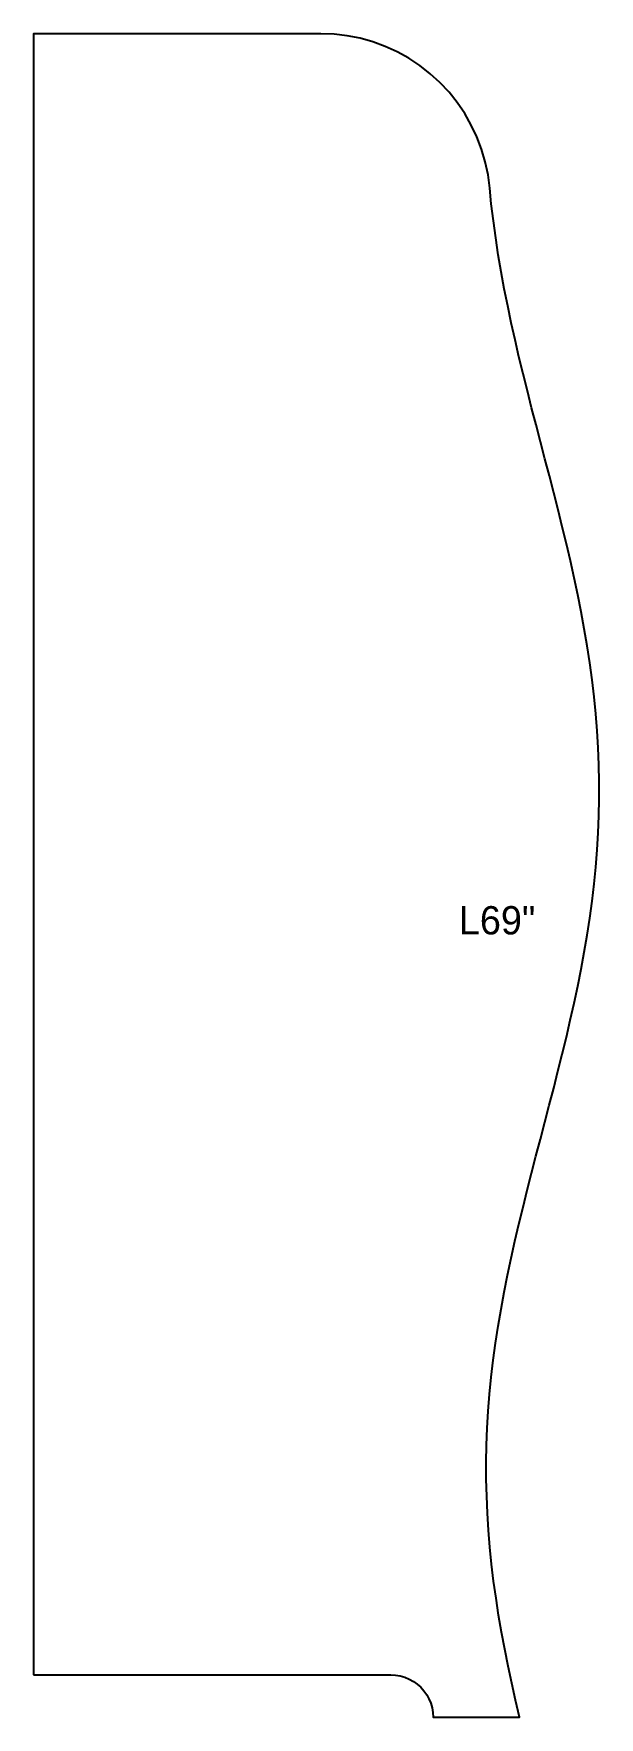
# Model space of a CAD drawing. Header units: inches. Extents: x 0 to 10, y -0.8 to 29.
import ezdxf
from ezdxf.enums import TextEntityAlignment as Align

# ---------------------------------------------------------------- set-up
doc = ezdxf.new("R2010")
doc.units = ezdxf.units.IN

msp = doc.modelspace()

# ---------------------------------------------------------------- linework, layer by layer
at = {"layer": 'OUTLINE'}
msp.add_lwpolyline([(0, 0), (6.312, 0), (6.312, 0), (6.396, -0.005), (6.479, -0.019), (6.56, -0.042), (6.638, -0.074), (6.712, -0.115), (6.78, -0.164), (6.843, -0.22), (6.899, -0.282), (6.948, -0.351), (6.988, -0.425), (7.02, -0.502), (7.044, -0.583), (7.058, -0.666), (7.062, -0.75), (7.688, -0.75), (8.589, -0.75), (8.519, -0.449), (8.451, -0.149), (8.387, 0.152), (8.327, 0.452), (8.271, 0.753), (8.219, 1.053), (8.173, 1.354), (8.131, 1.654), (8.095, 1.955), (8.064, 2.255), (8.039, 2.556), (8.021, 2.856), (8.008, 3.157), (8.001, 3.457), (8.001, 3.758), (8.006, 4.058), (8.018, 4.359), (8.036, 4.659), (8.06, 4.96), (8.089, 5.26), (8.125, 5.561), (8.165, 5.861), (8.211, 6.162), (8.262, 6.462), (8.317, 6.763), (8.377, 7.063), (8.44, 7.364), (8.507, 7.664), (8.577, 7.965), (8.65, 8.265), (8.724, 8.566), (8.801, 8.866), (8.878, 9.167), (8.957, 9.467), (9.035, 9.768), (9.114, 10.068), (9.192, 10.369), (9.268, 10.669), (9.343, 10.97), (9.416, 11.27), (9.486, 11.571), (9.553, 11.871), (9.617, 12.172), (9.677, 12.472), (9.733, 12.773), (9.784, 13.073), (9.83, 13.374), (9.871, 13.674), (9.907, 13.975), (9.938, 14.275), (9.962, 14.576), (9.98, 14.876), (9.993, 15.177), (9.999, 15.477), (9.999, 15.778), (9.993, 16.078), (9.981, 16.379), (9.963, 16.679), (9.938, 16.98), (9.908, 17.28), (9.873, 17.581), (9.832, 17.881), (9.785, 18.182), (9.734, 18.482), (9.679, 18.783), (9.619, 19.083), (9.555, 19.384), (9.488, 19.684), (9.418, 19.985), (9.345, 20.285), (9.271, 20.586), (9.194, 20.886), (9.116, 21.187), (9.038, 21.487), (8.959, 21.788), (8.881, 22.088), (8.803, 22.389), (8.727, 22.689), (8.652, 22.99), (8.579, 23.29), (8.509, 23.591), (8.442, 23.891), (8.379, 24.192), (8.319, 24.492), (8.264, 24.793), (8.213, 25.093), (8.167, 25.394), (8.126, 25.694), (8.09, 25.995), (8.063, 26.273), (8.032, 26.504), (7.984, 26.733), (7.918, 26.957), (7.835, 27.175), (7.736, 27.386), (7.62, 27.589), (7.488, 27.782), (7.342, 27.965), (7.182, 28.135), (7.01, 28.293), (6.826, 28.436), (6.631, 28.565), (6.427, 28.678), (6.214, 28.775), (5.995, 28.856), (5.77, 28.918), (5.541, 28.964), (5.309, 28.991), (5.075, 29), (0, 29)], close=True, dxfattribs=at)

# ---------------------------------------------------------------- texts
at = {"layer": 'LABELS'}
msp.add_text('L69"', height=0.5, dxfattribs=at).set_placement((8.192, 13.334), align=Align.MIDDLE_CENTER)

doc.saveas('drawing.dxf')
